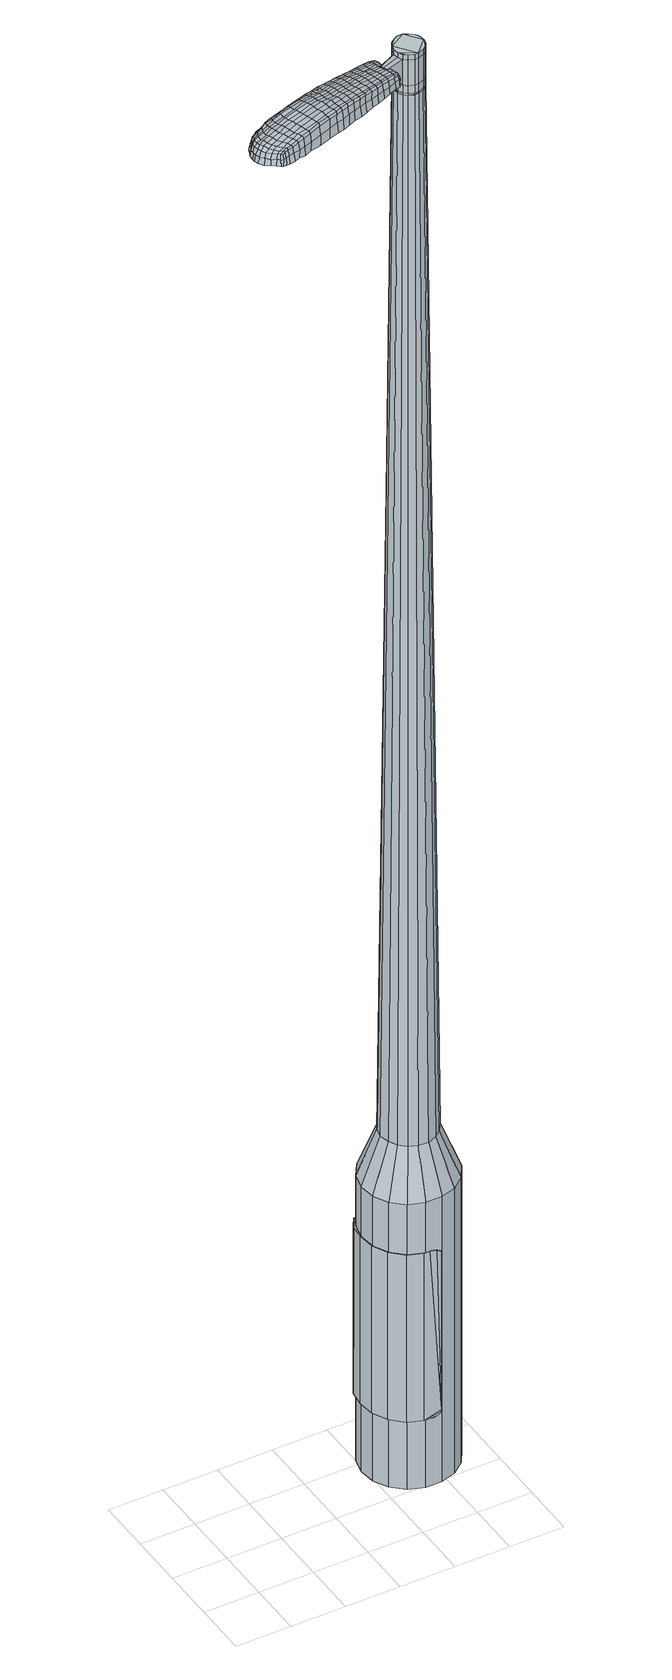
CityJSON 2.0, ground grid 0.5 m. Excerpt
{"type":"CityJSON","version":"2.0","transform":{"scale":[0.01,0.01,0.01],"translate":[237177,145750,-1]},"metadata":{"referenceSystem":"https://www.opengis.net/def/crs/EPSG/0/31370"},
"CityObjects":{
"object1":{"type":"GenericCityObject","attributes":{"cluster":573,"mean_distance_to_centroid":0.25,"new_centroid_x":237178.9,"new_centroid_y":145750.92,"mean_distance_to_camera":16.8,"H1":19.64,"H2":19.99,"Z_final":117.56,"cluster2":51,"proj_x":237174.66,"proj_y":145738.15,"id_line":84810,"bearing_l":288.38,"distance":13.45,"orientation":"right","G_obj":198.38},"geometry":[{"type":"MultiSurface","lod":"2","boundaries":[[[0,1,2,3]],[[1,4,5,2]],[[4,6,7,5]],[[6,8,9,7]],[[8,10,11,9]],[[10,12,13,11]],[[12,14,15,13]],[[14,16,17,15]],[[16,18,19,17]],[[18,20,21,19]],[[20,22,23,21]],[[22,24,25,23]],[[24,26,27,25]],[[26,28,29,27]],[[28,30,31,29]],[[30,32,33,31]],[[32,34,35,33]],[[34,0,3,35]],[[36,37,38,39]],[[38,40,41,42]],[[41,43,42]],[[42,44,45,46]],[[45,47,46]],[[46,48,49,50]],[[49,51,50]],[[42,46,50,38]],[[50,52,39,38]],[[53,36,39]],[[2,5,7,35]],[[7,9,11,15]],[[11,13,15]],[[15,17,19,23]],[[19,21,23]],[[23,25,27,31]],[[27,29,31]],[[15,23,31,7]],[[31,33,35,7]],[[3,2,35]],[[1,0,54,55]],[[0,34,56,54]],[[34,32,57,56]],[[32,30,58,57]],[[30,28,59,58]],[[28,26,60,59]],[[26,24,61,60]],[[24,22,62,61]],[[22,20,63,62]],[[20,18,64,63]],[[18,16,65,64]],[[16,14,66,65]],[[14,12,67,66]],[[12,10,68,67]],[[10,8,69,68]],[[8,6,70,69]],[[6,4,71,70]],[[4,1,55,71]],[[55,54,72,73]],[[54,56,74,72]],[[56,57,75,74]],[[57,58,76,75]],[[58,59,77,76]],[[59,60,78,77]],[[60,61,79,78]],[[61,62,80,79]],[[62,63,81,80]],[[63,64,82,81]],[[64,65,83,82]],[[65,66,84,83]],[[66,67,85,84]],[[67,68,86,85]],[[68,69,87,86]],[[69,70,88,87]],[[70,71,89,88]],[[71,55,73,89]],[[72,90,91,92]],[[74,93,90,72]],[[94,95,93,74]],[[96,97,95,94]],[[98,99,97,96]],[[78,100,99,98]],[[101,102,100,78]],[[103,104,102,101]],[[105,106,104,103]],[[107,108,106,105]],[[109,110,108,107]],[[111,112,110,109]],[[113,114,112,111]],[[115,116,114,113]],[[87,117,116,115]],[[118,119,117,87]],[[89,120,119,118]],[[92,91,120,89]],[[121,122,123,124]],[[125,121,124,126]],[[127,125,126,128]],[[129,127,128,130]],[[131,129,130,132]],[[133,131,132,134]],[[135,133,134,136]],[[137,135,136,138]],[[139,137,138,140]],[[141,139,140,142]],[[143,141,142,144]],[[145,143,144,146]],[[147,145,146,148]],[[149,147,148,150]],[[151,149,150,152]],[[153,151,152,154]],[[73,72,92]],[[75,94,74]],[[75,76,96,94]],[[76,77,98,96]],[[77,78,98]],[[79,101,78]],[[79,80,103,101]],[[80,81,105,103]],[[81,82,107,105]],[[82,83,109,107]],[[83,84,111,109]],[[84,85,113,111]],[[85,86,115,113]],[[86,87,115]],[[88,118,87]],[[88,89,118]],[[73,92,89]],[[155,91,90]],[[155,120,91]],[[156,119,120]],[[156,117,119]],[[157,116,117]],[[157,158,114,116]],[[158,159,112,114]],[[159,160,110,112]],[[160,161,108,110]],[[161,162,106,108]],[[162,163,104,106]],[[163,164,102,104]],[[164,100,102]],[[165,99,100]],[[165,166,97,99]],[[166,167,95,97]],[[167,93,95]],[[39,52,153,168]],[[155,90,169,154]],[[53,39,168,122]],[[90,93,123,169]],[[36,53,122,121]],[[93,167,124,123]],[[37,36,121,125]],[[167,166,126,124]],[[38,37,125,127]],[[166,165,128,126]],[[40,38,127,129]],[[165,100,130,128]],[[41,40,129,131]],[[100,164,132,130]],[[43,41,131,133]],[[164,163,134,132]],[[42,43,133,135]],[[163,162,136,134]],[[44,42,135,137]],[[162,161,138,136]],[[45,44,137,139]],[[161,160,140,138]],[[47,45,139,141]],[[160,159,142,140]],[[46,47,141,143]],[[159,158,144,142]],[[48,46,143,145]],[[158,157,146,144]],[[49,48,145,147]],[[157,117,148,146]],[[51,49,147,149]],[[117,156,150,148]],[[50,51,149,151]],[[156,120,152,150]],[[52,50,151,153]],[[120,155,154,152]],[[153,154,170,171]],[[154,169,172,170]],[[169,123,173,172]],[[123,122,174,173]],[[122,168,175,174]],[[168,153,171,175]],[[176,177,178,179]],[[180,176,179,181]],[[176,180,182,183]],[[177,176,183,184]],[[185,186,187,188]],[[189,185,188,190]],[[185,189,191,192]],[[186,185,192,193]],[[194,195,196,197]],[[198,194,197,199]],[[194,198,200,201]],[[195,194,201,202]],[[203,204,205,206]],[[207,203,206,208]],[[203,207,209,210]],[[204,203,210,211]],[[212,213,214,215]],[[216,212,215,217]],[[212,216,218,219]],[[213,212,219,220]],[[221,222,223,224]],[[225,221,224,226]],[[221,225,227,228]],[[222,221,228,229]],[[230,231,232,233]],[[222,230,233,223]],[[230,222,229,234]],[[231,230,234,235]],[[236,237,238,239]],[[231,236,239,232]],[[236,231,235,240]],[[237,236,240,241]],[[242,180,181,243]],[[237,242,243,238]],[[242,237,241,244]],[[180,242,244,182]],[[245,246,247,248]],[[249,245,248,250]],[[245,249,251,252]],[[246,245,252,253]],[[254,255,256,257]],[[246,254,257,247]],[[254,246,253,258]],[[255,254,258,259]],[[260,261,262,263]],[[255,260,263,256]],[[260,255,259,264]],[[261,260,264,265]],[[266,267,268,269]],[[261,266,269,262]],[[266,261,265,270]],[[267,266,270,271]],[[272,177,184,273]],[[267,272,273,268]],[[272,267,271,274]],[[177,272,274,178]],[[275,276,277,278]],[[279,275,278,280]],[[275,279,281,282]],[[276,275,282,283]],[[284,285,286,287]],[[276,284,287,277]],[[284,276,283,288]],[[285,284,288,289]],[[290,291,292,293]],[[285,290,293,286]],[[290,285,289,294]],[[291,290,294,295]],[[296,189,190,297]],[[291,296,297,292]],[[296,291,295,298]],[[189,296,298,191]],[[299,300,301,302]],[[303,299,302,304]],[[299,303,305,306]],[[300,299,306,307]],[[308,309,310,311]],[[300,308,311,301]],[[308,300,307,312]],[[309,308,312,313]],[[314,315,316,317]],[[309,314,317,310]],[[314,309,313,318]],[[315,314,318,319]],[[320,321,322,323]],[[315,320,323,316]],[[320,315,319,324]],[[321,320,324,325]],[[326,186,193,327]],[[321,326,327,322]],[[326,321,325,328]],[[186,326,328,187]],[[329,215,214,330]],[[331,329,330,332]],[[329,331,333,334]],[[215,329,334,217]],[[335,331,332,336]],[[337,335,336,338]],[[335,337,339,340]],[[331,335,340,333]],[[341,337,338,342]],[[343,341,342,344]],[[341,343,345,346]],[[337,341,346,339]],[[347,343,344,348]],[[349,347,348,350]],[[347,349,351,352]],[[343,347,352,345]],[[353,349,350,354]],[[204,353,354,205]],[[353,204,211,355]],[[349,353,355,351]],[[356,357,202,201]],[[358,356,201,200]],[[356,358,359,360]],[[357,356,360,361]],[[362,363,361,360]],[[364,362,360,359]],[[362,364,365,366]],[[363,362,366,367]],[[368,369,367,366]],[[370,368,366,365]],[[368,370,371,372]],[[369,368,372,373]],[[374,375,373,372]],[[376,374,372,371]],[[374,376,209,207]],[[375,374,207,208]],[[377,378,379,380]],[[279,377,380,281]],[[377,279,280,381]],[[378,377,381,382]],[[383,198,199,384]],[[378,383,384,379]],[[383,378,382,385]],[[198,383,385,200]],[[386,387,388,389]],[[225,386,389,227]],[[386,225,226,390]],[[387,386,390,391]],[[392,393,394,395]],[[387,392,395,388]],[[392,387,391,396]],[[393,392,396,397]],[[398,195,202,399]],[[393,398,399,394]],[[398,393,397,400]],[[195,398,400,196]],[[401,402,403,404]],[[183,401,404,184]],[[401,183,182,405]],[[402,401,405,406]],[[407,408,409,410]],[[402,407,410,403]],[[407,402,406,411]],[[408,407,411,412]],[[413,206,205,414]],[[408,413,414,409]],[[413,408,412,415]],[[206,413,415,208]],[[416,417,418,419]],[[188,416,419,190]],[[416,188,187,420]],[[417,416,420,421]],[[422,210,209,423]],[[417,422,423,418]],[[422,417,421,424]],[[210,422,424,211]],[[425,426,427,428]],[[303,425,428,305]],[[425,303,304,429]],[[426,425,429,430]],[[431,216,217,432]],[[426,431,432,427]],[[431,426,430,433]],[[216,431,433,218]],[[434,435,436,437]],[[249,434,437,251]],[[434,249,250,438]],[[435,434,438,439]],[[440,441,442,443]],[[435,440,443,436]],[[440,435,439,444]],[[441,440,444,445]],[[446,213,220,447]],[[441,446,447,442]],[[446,441,445,448]],[[213,446,448,214]],[[449,450,439,438]],[[248,449,438,250]],[[449,248,247,451]],[[450,449,451,452]],[[453,454,445,444]],[[450,453,444,439]],[[453,450,452,455]],[[454,453,455,456]],[[457,330,214,448]],[[454,457,448,445]],[[457,454,456,458]],[[330,457,458,332]],[[459,460,461,462]],[[306,459,462,307]],[[459,306,305,428]],[[460,459,428,427]],[[463,334,333,464]],[[460,463,464,461]],[[463,460,427,432]],[[334,463,432,217]],[[465,466,452,451]],[[257,465,451,247]],[[465,257,256,467]],[[466,465,467,468]],[[469,470,456,455]],[[466,469,455,452]],[[469,466,468,471]],[[470,469,471,472]],[[473,336,332,458]],[[470,473,458,456]],[[473,470,472,474]],[[336,473,474,338]],[[475,476,477,478]],[[312,475,478,313]],[[475,312,307,462]],[[476,475,462,461]],[[479,340,339,480]],[[476,479,480,477]],[[479,476,461,464]],[[340,479,464,333]],[[481,482,468,467]],[[263,481,467,256]],[[481,263,262,483]],[[482,481,483,484]],[[485,486,472,471]],[[482,485,471,468]],[[485,482,484,487]],[[486,485,487,488]],[[489,342,338,474]],[[486,489,474,472]],[[489,486,488,490]],[[342,489,490,344]],[[491,492,493,494]],[[318,491,494,319]],[[491,318,313,478]],[[492,491,478,477]],[[495,346,345,496]],[[492,495,496,493]],[[495,492,477,480]],[[346,495,480,339]],[[497,498,484,483]],[[269,497,483,262]],[[497,269,268,499]],[[498,497,499,500]],[[501,502,488,487]],[[498,501,487,484]],[[501,498,500,503]],[[502,501,503,504]],[[505,348,344,490]],[[502,505,490,488]],[[505,502,504,506]],[[348,505,506,350]],[[507,508,509,510]],[[324,507,510,325]],[[507,324,319,494]],[[508,507,494,493]],[[511,352,351,512]],[[508,511,512,509]],[[511,508,493,496]],[[352,511,496,345]],[[513,514,500,499]],[[273,513,499,268]],[[513,273,184,404]],[[514,513,404,403]],[[515,516,504,503]],[[514,515,503,500]],[[515,514,403,410]],[[516,515,410,409]],[[517,354,350,506]],[[516,517,506,504]],[[517,516,409,414]],[[354,517,414,205]],[[518,519,421,420]],[[328,518,420,187]],[[518,328,325,510]],[[519,518,510,509]],[[520,355,211,424]],[[519,520,424,421]],[[520,519,509,512]],[[355,520,512,351]],[[521,522,382,381]],[[278,521,381,280]],[[521,278,277,523]],[[522,521,523,524]],[[525,358,200,385]],[[522,525,385,382]],[[525,522,524,526]],[[358,525,526,359]],[[527,528,529,530]],[[228,527,530,229]],[[527,228,227,389]],[[528,527,389,388]],[[531,532,533,534]],[[528,531,534,529]],[[531,528,388,395]],[[532,531,395,394]],[[535,357,361,536]],[[532,535,536,533]],[[535,532,394,399]],[[357,535,399,202]],[[537,538,524,523]],[[287,537,523,277]],[[537,287,286,539]],[[538,537,539,540]],[[541,364,359,526]],[[538,541,526,524]],[[541,538,540,542]],[[364,541,542,365]],[[543,544,545,546]],[[234,543,546,235]],[[543,234,229,530]],[[544,543,530,529]],[[547,548,549,550]],[[544,547,550,545]],[[547,544,529,534]],[[548,547,534,533]],[[551,363,367,552]],[[548,551,552,549]],[[551,548,533,536]],[[363,551,536,361]],[[553,554,540,539]],[[293,553,539,286]],[[553,293,292,555]],[[554,553,555,556]],[[557,370,365,542]],[[554,557,542,540]],[[557,554,556,558]],[[370,557,558,371]],[[559,560,561,562]],[[240,559,562,241]],[[559,240,235,546]],[[560,559,546,545]],[[563,564,565,566]],[[560,563,566,561]],[[563,560,545,550]],[[564,563,550,549]],[[567,369,373,568]],[[564,567,568,565]],[[567,564,549,552]],[[369,567,552,367]],[[569,570,556,555]],[[297,569,555,292]],[[569,297,190,419]],[[570,569,419,418]],[[571,376,371,558]],[[570,571,558,556]],[[571,570,418,423]],[[376,571,423,209]],[[572,573,406,405]],[[244,572,405,182]],[[572,244,241,562]],[[573,572,562,561]],[[574,575,412,411]],[[573,574,411,406]],[[574,573,561,566]],[[575,574,566,565]],[[576,375,208,415]],[[575,576,415,412]],[[576,575,565,568]],[[375,576,568,373]],[[577,578,579,580]],[[580,579,581,582]],[[583,581,579,584]],[[584,579,578,585]],[[586,587,588,589]],[[589,588,590,591]],[[592,590,588,593]],[[593,588,587,594]],[[595,596,597,598]],[[598,597,599,600]],[[601,599,597,602]],[[602,597,596,603]],[[604,605,606,607]],[[607,606,608,609]],[[610,608,606,611]],[[611,606,605,612]],[[613,614,615,616]],[[616,615,617,618]],[[619,617,615,620]],[[620,615,614,621]],[[622,623,624,625]],[[625,624,626,627]],[[628,626,624,629]],[[629,624,623,630]],[[631,632,633,634]],[[634,633,623,622]],[[630,623,633,635]],[[635,633,632,636]],[[637,638,639,640]],[[640,639,632,631]],[[636,632,639,641]],[[641,639,638,642]],[[582,581,643,644]],[[644,643,638,637]],[[642,638,643,645]],[[645,643,581,583]],[[646,647,648,649]],[[649,648,650,651]],[[652,650,648,653]],[[653,648,647,654]],[[655,656,657,658]],[[658,657,647,646]],[[654,647,657,659]],[[659,657,656,660]],[[661,662,663,664]],[[664,663,656,655]],[[660,656,663,665]],[[665,663,662,666]],[[667,668,669,670]],[[670,669,662,661]],[[666,662,669,671]],[[671,669,668,672]],[[585,578,673,674]],[[674,673,668,667]],[[672,668,673,675]],[[675,673,578,577]],[[676,677,678,679]],[[679,678,680,681]],[[682,680,678,683]],[[683,678,677,684]],[[685,686,687,688]],[[688,687,677,676]],[[684,677,687,689]],[[689,687,686,690]],[[691,692,693,694]],[[694,693,686,685]],[[690,686,693,695]],[[695,693,692,696]],[[591,590,697,698]],[[698,697,692,691]],[[696,692,697,699]],[[699,697,590,592]],[[700,701,702,703]],[[703,702,704,705]],[[706,704,702,707]],[[707,702,701,708]],[[709,710,711,712]],[[712,711,701,700]],[[708,701,711,713]],[[713,711,710,714]],[[715,716,717,718]],[[718,717,710,709]],[[714,710,717,719]],[[719,717,716,720]],[[721,722,723,724]],[[724,723,716,715]],[[720,716,723,725]],[[725,723,722,726]],[[594,587,727,728]],[[728,727,722,721]],[[726,722,727,729]],[[729,727,587,586]],[[613,616,730,731]],[[731,730,732,733]],[[734,732,730,735]],[[735,730,616,618]],[[733,732,736,737]],[[737,736,738,739]],[[740,738,736,741]],[[741,736,732,734]],[[739,738,742,743]],[[743,742,744,745]],[[746,744,742,747]],[[747,742,738,740]],[[745,744,748,749]],[[749,748,750,751]],[[752,750,748,753]],[[753,748,744,746]],[[751,750,754,755]],[[755,754,605,604]],[[612,605,754,756]],[[756,754,750,752]],[[603,757,758,602]],[[602,758,759,601]],[[760,759,758,761]],[[761,758,757,762]],[[762,763,764,761]],[[761,764,765,760]],[[766,765,764,767]],[[767,764,763,768]],[[768,769,770,767]],[[767,770,771,766]],[[772,771,770,773]],[[773,770,769,774]],[[774,775,776,773]],[[773,776,777,772]],[[610,777,776,608]],[[608,776,775,609]],[[778,779,780,781]],[[781,780,680,682]],[[681,680,780,782]],[[782,780,779,783]],[[600,599,784,785]],[[785,784,779,778]],[[783,779,784,786]],[[786,784,599,601]],[[787,788,789,790]],[[790,789,626,628]],[[627,626,789,791]],[[791,789,788,792]],[[793,794,795,796]],[[796,795,788,787]],[[792,788,795,797]],[[797,795,794,798]],[[603,596,799,800]],[[800,799,794,793]],[[798,794,799,801]],[[801,799,596,595]],[[802,803,804,805]],[[805,804,584,585]],[[583,584,804,806]],[[806,804,803,807]],[[808,809,810,811]],[[811,810,803,802]],[[807,803,810,812]],[[812,810,809,813]],[[604,607,814,815]],[[815,814,809,808]],[[813,809,814,816]],[[816,814,607,609]],[[817,818,819,820]],[[820,819,589,591]],[[586,589,819,821]],[[821,819,818,822]],[[610,611,823,824]],[[824,823,818,817]],[[822,818,823,825]],[[825,823,611,612]],[[826,827,828,829]],[[829,828,704,706]],[[705,704,828,830]],[[830,828,827,831]],[[618,617,832,833]],[[833,832,827,826]],[[831,827,832,834]],[[834,832,617,619]],[[835,836,837]],[[837,836,650,652]],[[651,650,836,838]],[[838,836,835,839]],[[840,841,842,843]],[[843,842,835,837]],[[839,835,842,844]],[[844,842,841,845]],[[621,614,846,847]],[[847,846,841,840]],[[845,841,846,848]],[[848,846,614,613]],[[839,849,850,838]],[[838,850,649,651]],[[646,649,850,851]],[[850,849,851]],[[845,852,853,844]],[[844,853,849,839]],[[851,849,853,854]],[[854,853,852,855]],[[613,731,856,848]],[[848,856,852,845]],[[855,852,856,857]],[[857,856,731,733]],[[858,859,860,861]],[[861,860,707,708]],[[706,707,860,829]],[[829,860,859,826]],[[734,735,862,863]],[[863,862,859,858]],[[826,859,862,833]],[[833,862,735,618]],[[851,864,658,646]],[[655,658,864,865]],[[855,866,867,854]],[[854,867,864,851]],[[865,864,867,868]],[[868,867,866,869]],[[733,737,870,857]],[[857,870,866,855]],[[869,866,870,871]],[[871,870,737,739]],[[872,873,874,875]],[[875,874,713,714]],[[708,713,874,861]],[[861,874,873,858]],[[740,741,876,877]],[[877,876,873,872]],[[858,873,876,863]],[[863,876,741,734]],[[865,878,664,655]],[[661,664,878,879]],[[879,878,880]],[[869,881,882,868]],[[868,882,878,865]],[[880,878,882,883]],[[883,882,881,884]],[[739,743,885,871]],[[871,885,881,869]],[[884,881,885,886]],[[886,885,743,745]],[[887,888,889,890]],[[890,889,719,720]],[[714,719,889,875]],[[875,889,888,872]],[[746,747,891,892]],[[892,891,888,887]],[[872,888,891,877]],[[877,891,747,740]],[[880,893,894,879]],[[879,894,670,661]],[[667,670,894,895]],[[895,894,893,896]],[[884,897,898,883]],[[883,898,893,880]],[[896,893,898,899]],[[899,898,897,900]],[[745,749,901,886]],[[886,901,897,884]],[[900,897,901,902]],[[902,901,749,751]],[[903,904,905,906]],[[906,905,725,726]],[[720,725,905,890]],[[890,905,904,887]],[[752,753,907,908]],[[908,907,904,903]],[[887,904,907,892]],[[892,907,753,746]],[[896,909,910,895]],[[895,910,674,667]],[[585,674,910,805]],[[805,910,909,802]],[[900,911,912,899]],[[899,912,909,896]],[[802,909,912,811]],[[811,912,911,808]],[[751,755,913,902]],[[902,913,911,900]],[[808,911,913,815]],[[815,913,755,604]],[[822,914,915,821]],[[821,915,729,586]],[[726,729,915,906]],[[906,915,914,903]],[[612,756,916,825]],[[825,916,914,822]],[[903,914,916,908]],[[908,916,756,752]],[[783,917,918,782]],[[782,918,679,681]],[[676,679,918,919]],[[919,918,917,920]],[[601,759,921,786]],[[786,921,917,783]],[[920,917,921,922]],[[922,921,759,760]],[[923,924,925,926]],[[926,925,629,630]],[[628,629,925,790]],[[790,925,924,787]],[[927,928,929,930]],[[930,929,924,923]],[[787,924,929,796]],[[796,929,928,793]],[[762,757,931,932]],[[932,931,928,927]],[[793,928,931,800]],[[800,931,757,603]],[[920,933,934,919]],[[919,934,688,676]],[[685,688,934,935]],[[935,934,933,936]],[[760,765,937,922]],[[922,937,933,920]],[[936,933,937,938]],[[938,937,765,766]],[[939,940,941,942]],[[942,941,635,636]],[[630,635,941,926]],[[926,941,940,923]],[[943,944,945,946]],[[946,945,940,939]],[[923,940,945,930]],[[930,945,944,927]],[[768,763,947,948]],[[948,947,944,943]],[[927,944,947,932]],[[932,947,763,762]],[[936,949,950,935]],[[935,950,694,685]],[[691,694,950,951]],[[951,950,949,952]],[[766,771,953,938]],[[938,953,949,936]],[[952,949,953,954]],[[954,953,771,772]],[[955,956,957,958]],[[958,957,641,642]],[[636,641,957,942]],[[942,957,956,939]],[[959,960,961,962]],[[962,961,956,955]],[[939,956,961,946]],[[946,961,960,943]],[[774,769,963,964]],[[964,963,960,959]],[[943,960,963,948]],[[948,963,769,768]],[[952,965,966,951]],[[951,966,698,691]],[[591,698,966,820]],[[820,966,965,817]],[[772,777,967,954]],[[954,967,965,952]],[[817,965,967,824]],[[824,967,777,610]],[[807,968,969,806]],[[806,969,645,583]],[[642,645,969,958]],[[958,969,968,955]],[[813,970,971,812]],[[812,971,968,807]],[[955,968,971,962]],[[962,971,970,959]],[[609,775,972,816]],[[816,972,970,813]],[[959,970,972,964]],[[964,972,775,774]],[[577,580,179,178]],[[580,582,181,179]],[[592,593,192,191]],[[593,594,193,192]],[[595,598,197,196]],[[598,600,199,197]],[[619,620,219,218]],[[620,621,220,219]],[[622,625,224,223]],[[625,627,226,224]],[[631,634,233,232]],[[634,622,223,233]],[[637,640,239,238]],[[640,631,232,239]],[[582,644,243,181]],[[644,637,238,243]],[[652,653,252,251]],[[653,654,253,252]],[[654,659,258,253]],[[659,660,259,258]],[[660,665,264,259]],[[665,666,265,264]],[[666,671,270,265]],[[671,672,271,270]],[[672,675,274,271]],[[675,577,178,274]],[[682,683,282,281]],[[683,684,283,282]],[[684,689,288,283]],[[689,690,289,288]],[[690,695,294,289]],[[695,696,295,294]],[[696,699,298,295]],[[699,592,191,298]],[[700,703,302,301]],[[703,705,304,302]],[[709,712,311,310]],[[712,700,301,311]],[[715,718,317,316]],[[718,709,310,317]],[[721,724,323,322]],[[724,715,316,323]],[[594,728,327,193]],[[728,721,322,327]],[[778,781,380,379]],[[781,682,281,380]],[[600,785,384,199]],[[785,778,379,384]],[[627,791,390,226]],[[791,792,391,390]],[[792,797,396,391]],[[797,798,397,396]],[[798,801,400,397]],[[801,595,196,400]],[[705,830,429,304]],[[830,831,430,429]],[[831,834,433,430]],[[834,619,218,433]],[[837,437,436]],[[837,652,251,437]],[[840,843,443,442]],[[843,837,436,443]],[[621,847,447,220]],[[847,840,442,447]],[[973,974,975,976]],[[977,978,976,975]],[[979,980,981,982]],[[983,984,985,986]],[[974,987,988,975]],[[989,977,975,988]],[[990,979,982,991]],[[992,993,984,983]],[[987,994,995,988]],[[995,996,989,988]],[[997,990,991,998]],[[999,993,992,1000]],[[994,1001,1002,995]],[[1002,1003,996,995]],[[1004,997,998,1005]],[[1006,999,1000,1007]],[[1008,1009,1010,1011]],[[1012,1013,1009,1008]],[[1012,1014,1015,1013]],[[1014,1016,1017,1015]],[[1018,1019,1020,1021]],[[1022,1023,1019,1018]],[[1024,1025,1023,1022]],[[1026,1027,1025,1024]],[[1021,1010,1009,1018]],[[1018,1009,1013,1022]],[[1013,1015,1024,1022]],[[1015,1017,1026,1024]],[[982,981,978,977]],[[991,982,977,989]],[[996,998,991,989]],[[1003,1005,998,996]],[[983,986,980,979]],[[992,983,979,990]],[[1000,992,990,997]],[[1007,1000,997,1004]],[[984,1008,1011,985]],[[993,1012,1008,984]],[[1014,1012,993,999]],[[1016,1014,999,1006]],[[1028,1029,1030,1031]],[[1030,1032,1033,1034]],[[1030,1034,1035,1036]],[[1030,1036,1031]],[[1037,1028,1031,1038]],[[1039,1038,1031,1040]],[[1041,1040,1031]],[[1042,1030,1029,1043]],[[1044,1042,1043,1045]],[[1046,1044,1045,1047]],[[1048,1046,1047,1049]],[[1050,1048,1049,1051]],[[1051,1052,1053,1054]],[[1051,1054,1055,1056]],[[1051,1056,1057,1058]],[[1057,1059,1060,1061]],[[1057,1061,1062,1063]],[[1057,1063,1058]],[[1051,1058,1050]],[[1064,1065,1029,1028]],[[1066,1067,1032,1030]],[[1068,1069,1041,1031]],[[1065,1070,1043,1029]],[[1071,1066,1030,1042]],[[1070,1072,1045,1043]],[[1073,1071,1042,1044]],[[1072,1074,1047,1045]],[[1075,1073,1044,1046]],[[1074,1076,1049,1047]],[[1077,1075,1046,1048]],[[1076,1078,1051,1049]],[[1079,1077,1048,1050]],[[1078,1080,1052,1051]],[[1081,1082,1059,1057]],[[1083,1079,1050,1058]],[[1053,1052,1080,1084]],[[1054,1053,1084,1085]],[[1055,1054,1085,1086]],[[1056,1055,1086,1087]],[[1057,1056,1087,1081]],[[1088,1064,1028,1037]],[[1089,1088,1037,1038]],[[1090,1089,1038,1039]],[[1091,1090,1039,1040]],[[1069,1091,1040,1041]],[[1033,1032,1067,1092]],[[1060,1059,1082,1093]],[[1034,1033,1092,1094]],[[1035,1034,1094,1095]],[[1036,1035,1095,1096]],[[1031,1036,1096,1068]],[[1061,1060,1093,1097]],[[1062,1061,1097,1098]],[[1063,1062,1098,1099]],[[1058,1063,1099,1083]]]}]}
},
"vertices":[
[149,76,384],[147,91,384],[147,91,96],[149,76,96],[150,105,384],[150,105,96],[158,117,384],[158,117,96],[169,127,384],[169,127,96],[183,131,384],[183,131,96],[198,131,384],[198,131,96],[212,125,384],[212,125,96],[223,116,384],[223,116,96],[230,103,384],[230,103,96],[232,88,384],[232,88,96],[229,74,384],[229,74,96],[221,61,384],[221,61,96],[210,52,384],[210,52,96],[196,48,384],[196,48,96],[181,48,384],[181,48,96],[167,53,384],[167,53,96],[156,63,384],[156,63,96],[182,78,1524],[187,76,1524],[191,76,1524],[177,85,1524],[196,78,1524],[199,80,1524],[203,89,1524],[202,84,1524],[202,94,1524],[200,98,1524],[192,103,1524],[196,101,1524],[187,103,1524],[183,101,1524],[177,94,1524],[179,98,1524],[176,90,1524],[179,81,1524],[166,81,429],[164,90,429],[170,74,429],[176,68,429],[184,65,429],[193,64,429],[201,67,429],[208,73,429],[213,80,429],[215,89,429],[213,97,429],[209,105,429],[203,111,429],[194,114,429],[186,114,429],[177,112,429],[171,106,429],[166,99,429],[177,85,1483],[176,90,1483],[179,81,1483],[182,78,1483],[187,76,1483],[191,76,1483],[196,78,1483],[199,80,1483],[202,84,1483],[203,89,1483],[202,94,1483],[200,98,1483],[196,101,1483],[192,103,1483],[187,103,1483],[183,101,1483],[179,98,1483],[177,94,1483],[177,85,1485],[177,90,1485],[177,90,1483],[179,81,1485],[183,78,1483],[183,78,1485],[187,77,1483],[187,77,1485],[191,77,1483],[191,77,1485],[196,78,1485],[199,81,1483],[199,81,1485],[201,85,1483],[201,85,1485],[202,89,1483],[202,89,1485],[202,93,1483],[202,93,1485],[199,97,1483],[199,97,1485],[196,100,1483],[196,100,1485],[192,102,1483],[192,102,1485],[188,102,1483],[188,102,1485],[183,101,1485],[180,98,1483],[180,98,1485],[177,94,1485],[182,78,1519],[179,81,1519],[179,81,1493],[182,78,1493],[187,76,1519],[187,76,1493],[191,76,1519],[191,76,1493],[196,78,1519],[196,78,1493],[199,80,1519],[199,80,1493],[202,84,1519],[202,84,1493],[203,89,1519],[203,89,1493],[202,94,1519],[202,94,1493],[200,98,1519],[200,98,1493],[196,101,1519],[196,101,1493],[192,103,1519],[192,103,1493],[187,103,1519],[187,103,1493],[183,101,1519],[183,101,1493],[179,98,1519],[179,98,1493],[177,94,1519],[177,94,1493],[176,90,1519],[176,90,1493],[176,90,1485],[179,98,1485],[187,103,1485],[192,103,1485],[196,101,1485],[200,98,1485],[202,94,1485],[203,89,1485],[202,84,1485],[199,80,1485],[191,76,1485],[187,76,1485],[182,78,1485],[177,85,1519],[177,85,1493],[158,82,1513],[158,82,1518],[159,79,1513],[160,76,1513],[160,76,1518],[159,79,1518],[82,74,1519],[89,76,1518],[88,77,1509],[81,75,1510],[74,72,1519],[72,73,1510],[76,71,1526],[84,73,1525],[91,75,1525],[94,38,1519],[101,40,1518],[101,42,1525],[95,40,1525],[86,35,1519],[87,37,1526],[85,33,1510],[94,36,1510],[100,38,1509],[19,31,1519],[18,35,1519],[17,35,1513],[18,31,1513],[22,28,1519],[21,27,1513],[23,28,1524],[21,32,1524],[20,35,1524],[90,55,1530],[96,57,1529],[95,60,1529],[88,58,1530],[81,52,1531],[80,55,1531],[82,48,1530],[91,51,1530],[98,54,1529],[166,80,1512],[165,83,1512],[164,82,1517],[165,80,1517],[167,78,1512],[166,77,1517],[166,77,1506],[165,80,1506],[164,83,1506],[27,54,1519],[30,56,1519],[28,57,1512],[25,55,1512],[25,53,1518],[23,54,1512],[25,53,1522],[27,53,1523],[30,55,1524],[34,58,1519],[39,60,1519],[38,61,1512],[33,59,1512],[35,57,1524],[40,59,1525],[45,62,1519],[52,65,1519],[51,66,1511],[43,63,1511],[46,61,1526],[53,64,1526],[63,68,1519],[61,69,1510],[64,67,1526],[154,94,1513],[146,92,1513],[148,91,1518],[155,93,1517],[159,95,1512],[159,94,1516],[158,95,1506],[153,94,1507],[145,93,1507],[139,90,1514],[132,88,1515],[133,87,1520],[140,89,1519],[138,91,1507],[130,89,1507],[125,86,1515],[117,84,1516],[119,83,1522],[126,85,1521],[123,87,1508],[116,85,1508],[110,82,1517],[103,80,1517],[105,79,1524],[112,81,1523],[109,83,1508],[102,81,1509],[96,78,1518],[98,77,1524],[95,79,1509],[37,20,1519],[40,21,1519],[40,22,1524],[37,22,1523],[35,20,1518],[35,21,1522],[34,19,1512],[37,19,1512],[40,19,1512],[45,22,1519],[51,23,1519],[51,25,1525],[45,23,1524],[45,20,1512],[50,22,1512],[57,25,1519],[64,27,1519],[64,29,1526],[57,26,1526],[56,23,1511],[63,26,1511],[75,31,1519],[75,33,1526],[74,29,1510],[163,65,1513],[156,62,1513],[156,61,1507],[163,64,1507],[168,67,1512],[168,66,1506],[167,68,1516],[163,66,1517],[156,63,1518],[149,59,1514],[142,56,1515],[142,55,1507],[149,58,1507],[149,61,1519],[143,58,1520],[135,54,1515],[128,51,1516],[128,49,1508],[135,52,1508],[136,55,1521],[129,53,1522],[121,48,1517],[115,46,1517],[114,44,1509],[121,46,1508],[122,50,1523],[115,47,1524],[108,43,1518],[107,41,1509],[108,45,1524],[160,78,1519],[159,81,1519],[153,76,1520],[152,78,1520],[154,73,1520],[161,76,1519],[146,74,1522],[145,76,1522],[139,71,1523],[138,74,1523],[140,68,1523],[147,71,1521],[132,69,1524],[131,72,1524],[124,67,1525],[124,69,1525],[125,63,1525],[132,66,1524],[117,64,1526],[117,67,1526],[110,62,1527],[110,65,1527],[112,59,1527],[118,61,1526],[103,59,1528],[102,62,1528],[105,56,1528],[24,33,1527],[22,36,1527],[26,29,1526],[30,31,1527],[28,34,1528],[27,38,1528],[34,36,1529],[33,40,1529],[36,33,1528],[43,35,1530],[41,38,1530],[40,42,1530],[48,41,1531],[47,44,1531],[50,37,1530],[58,40,1531],[57,44,1531],[55,47,1531],[69,48,1531],[68,51,1531],[70,44,1531],[32,20,1518],[30,22,1519],[29,21,1513],[32,19,1513],[33,22,1523],[31,23,1523],[25,24,1519],[25,24,1513],[27,25,1524],[23,52,1518],[21,49,1518],[23,49,1523],[24,51,1523],[22,52,1513],[20,50,1513],[20,46,1519],[18,42,1519],[20,43,1524],[21,46,1523],[19,46,1513],[17,42,1513],[18,39,1519],[19,39,1524],[17,38,1513],[85,72,1528],[85,70,1528],[92,72,1528],[91,74,1527],[76,69,1528],[77,67,1529],[86,67,1529],[87,64,1530],[94,66,1529],[93,69,1528],[77,65,1529],[78,62,1530],[88,61,1530],[95,63,1529],[79,58,1531],[95,41,1528],[94,43,1529],[85,40,1529],[86,38,1528],[101,44,1527],[100,46,1528],[92,47,1529],[84,44,1530],[99,50,1528],[170,69,1512],[169,71,1512],[168,71,1517],[168,69,1517],[169,68,1506],[169,70,1506],[168,74,1512],[167,74,1517],[167,73,1506],[161,94,1512],[162,93,1512],[161,93,1506],[160,95,1506],[160,93,1517],[161,92,1517],[163,91,1512],[164,88,1512],[163,88,1506],[162,91,1506],[162,90,1517],[162,87,1517],[164,85,1512],[163,85,1506],[163,85,1517],[155,92,1519],[156,90,1519],[148,90,1520],[149,88,1520],[157,88,1519],[157,86,1519],[149,86,1520],[150,83,1520],[158,83,1519],[151,81,1520],[163,67,1519],[163,69,1519],[156,67,1520],[156,65,1520],[162,72,1519],[155,70,1520],[141,88,1521],[141,86,1521],[134,86,1522],[134,84,1522],[142,84,1521],[143,81,1521],[135,82,1522],[136,79,1523],[144,79,1522],[137,76,1523],[149,62,1521],[149,64,1521],[142,61,1522],[142,59,1522],[148,67,1521],[141,65,1522],[127,84,1523],[127,82,1523],[119,82,1524],[120,80,1524],[128,80,1523],[129,77,1524],[121,78,1525],[122,75,1525],[130,74,1524],[123,72,1525],[135,57,1523],[135,59,1523],[128,56,1524],[129,54,1524],[134,62,1524],[127,60,1525],[112,80,1525],[113,78,1525],[105,78,1526],[106,76,1526],[114,75,1526],[115,73,1526],[107,73,1527],[108,71,1527],[116,70,1526],[109,68,1527],[122,51,1525],[121,54,1525],[114,51,1526],[115,49,1526],[120,57,1526],[113,55,1527],[98,76,1527],[99,74,1527],[100,71,1527],[101,68,1528],[102,65,1528],[108,46,1527],[107,48,1527],[106,52,1528],[36,22,1525],[33,23,1525],[39,23,1526],[37,24,1526],[29,26,1526],[33,27,1527],[27,52,1525],[25,50,1525],[29,51,1526],[30,53,1525],[24,47,1525],[22,44,1526],[26,45,1527],[27,48,1526],[22,40,1526],[26,41,1527],[44,24,1526],[42,26,1527],[50,26,1527],[48,28,1528],[39,29,1528],[45,31,1529],[35,55,1526],[34,53,1527],[39,56,1528],[40,58,1527],[33,50,1527],[32,47,1528],[39,49,1529],[39,53,1528],[32,43,1528],[39,46,1530],[56,28,1528],[54,30,1529],[64,30,1528],[62,32,1529],[52,33,1529],[60,36,1530],[46,60,1528],[46,58,1528],[54,60,1529],[54,62,1528],[45,55,1529],[45,51,1530],[54,54,1530],[54,58,1530],[46,48,1530],[54,51,1531],[75,34,1529],[74,36,1529],[72,40,1530],[65,66,1528],[65,64,1529],[65,61,1530],[66,58,1530],[67,55,1531],[88,76,1509],[90,74,1518],[83,73,1518],[81,74,1509],[75,70,1519],[73,71,1510],[76,69,1525],[84,71,1525],[91,73,1525],[101,44,1525],[100,42,1518],[94,40,1518],[94,41,1525],[86,37,1519],[86,38,1525],[85,35,1510],[93,38,1509],[100,40,1509],[19,35,1513],[20,35,1519],[21,32,1519],[20,32,1513],[23,29,1519],[23,29,1513],[25,30,1524],[23,33,1524],[22,36,1524],[95,60,1528],[96,57,1528],[89,55,1529],[88,58,1529],[81,52,1529],[80,55,1529],[82,48,1529],[90,51,1529],[97,54,1528],[162,82,1516],[163,82,1512],[164,80,1512],[163,79,1516],[165,77,1512],[164,77,1516],[164,76,1506],[163,79,1506],[162,82,1506],[29,55,1512],[31,54,1519],[28,53,1518],[26,54,1512],[26,52,1518],[25,53,1512],[27,51,1522],[28,52,1523],[31,53,1523],[39,59,1512],[40,58,1519],[35,56,1519],[33,57,1512],[36,55,1524],[41,57,1525],[51,64,1511],[53,63,1519],[45,60,1519],[44,61,1511],[47,59,1525],[54,62,1526],[64,67,1519],[62,68,1510],[65,65,1526],[148,89,1518],[147,90,1513],[154,92,1513],[155,91,1517],[159,93,1512],[159,92,1515],[158,93,1506],[153,92,1506],[146,91,1507],[133,85,1520],[132,86,1514],[140,88,1514],[141,87,1519],[138,89,1507],[131,87,1507],[119,81,1522],[118,82,1516],[125,84,1515],[126,83,1521],[124,85,1508],[116,83,1508],[105,77,1523],[104,78,1517],[111,80,1516],[112,79,1522],[109,81,1508],[102,79,1508],[97,76,1517],[98,75,1524],[95,77,1509],[40,24,1523],[40,23,1519],[37,22,1518],[37,24,1523],[35,22,1518],[35,23,1522],[35,21,1512],[37,21,1512],[40,21,1512],[51,27,1525],[50,25,1519],[45,24,1519],[45,25,1524],[44,22,1512],[50,24,1512],[64,31,1526],[64,29,1519],[56,27,1519],[56,28,1525],[55,25,1511],[63,27,1511],[74,33,1519],[75,34,1526],[74,31,1510],[155,62,1507],[155,64,1513],[162,67,1513],[162,65,1506],[167,69,1512],[166,68,1506],[166,69,1515],[162,68,1517],[156,65,1518],[141,57,1507],[141,58,1514],[148,61,1514],[148,60,1507],[149,62,1519],[142,60,1520],[127,51,1508],[127,53,1516],[134,56,1515],[134,54,1508],[135,57,1521],[128,54,1522],[113,46,1508],[114,47,1517],[121,50,1516],[120,48,1508],[121,52,1522],[114,49,1523],[107,45,1517],[106,43,1509],[107,46,1524],[159,78,1518],[158,80,1518],[152,76,1519],[151,78,1519],[153,73,1519],[160,75,1518],[145,73,1520],[144,76,1520],[138,71,1521],[137,74,1521],[139,68,1521],[146,71,1520],[131,69,1523],[130,71,1523],[124,66,1524],[123,69,1524],[125,63,1524],[132,66,1523],[117,64,1525],[116,67,1525],[110,62,1526],[109,64,1526],[111,59,1526],[118,61,1525],[103,59,1527],[102,62,1527],[104,56,1527],[24,36,1526],[25,33,1526],[27,30,1525],[30,31,1526],[29,35,1526],[28,38,1526],[34,40,1528],[35,36,1528],[36,33,1527],[43,35,1528],[41,39,1529],[40,42,1529],[47,44,1530],[48,41,1530],[50,38,1529],[58,40,1530],[57,44,1530],[55,47,1530],[68,51,1530],[69,48,1530],[70,44,1530],[30,22,1513],[31,23,1518],[33,22,1518],[33,21,1512],[34,23,1523],[32,24,1523],[27,26,1519],[26,25,1513],[28,27,1523],[25,48,1523],[23,48,1518],[25,50,1518],[26,50,1523],[23,51,1512],[22,49,1512],[22,42,1523],[20,42,1519],[22,45,1519],[23,45,1523],[21,46,1513],[20,42,1513],[20,39,1519],[21,39,1524],[19,38,1513],[92,71,1527],[85,69,1527],[85,70,1527],[92,72,1526],[77,68,1527],[77,67,1528],[93,66,1528],[86,64,1528],[86,67,1528],[92,69,1527],[77,64,1528],[78,61,1529],[87,61,1529],[94,63,1528],[79,58,1529],[85,41,1528],[93,44,1527],[94,42,1527],[86,39,1527],[101,45,1526],[100,46,1527],[92,47,1528],[83,44,1528],[99,50,1527],[166,70,1516],[167,70,1512],[168,69,1512],[167,70,1516],[167,68,1506],[166,69,1506],[166,73,1512],[165,73,1516],[165,73,1506],[160,92,1512],[160,93,1512],[159,93,1506],[159,92,1516],[159,91,1516],[160,87,1506],[161,87,1512],[161,90,1512],[160,90,1506],[160,89,1516],[161,87,1516],[162,85,1512],[161,85,1506],[161,84,1516],[155,90,1518],[155,91,1518],[148,88,1519],[156,85,1518],[156,88,1518],[149,86,1519],[150,83,1519],[157,83,1518],[151,81,1519],[155,67,1519],[162,69,1518],[162,68,1518],[155,66,1519],[161,72,1518],[154,70,1519],[141,86,1520],[134,84,1521],[143,81,1520],[142,84,1520],[135,81,1521],[135,79,1521],[143,78,1520],[136,76,1521],[141,61,1521],[148,64,1520],[148,63,1520],[142,60,1521],[147,67,1520],[140,65,1521],[127,82,1522],[119,80,1523],[120,79,1523],[128,77,1522],[128,79,1522],[120,77,1523],[121,74,1524],[129,74,1523],[122,72,1524],[127,56,1523],[134,59,1522],[135,58,1522],[128,55,1523],[133,62,1522],[126,60,1523],[113,77,1524],[112,78,1524],[105,76,1525],[106,75,1525],[114,72,1525],[113,75,1524],[106,73,1525],[107,70,1526],[115,69,1525],[108,67,1526],[113,51,1525],[120,54,1524],[121,52,1524],[114,50,1525],[119,57,1524],[112,55,1525],[99,73,1526],[98,74,1526],[100,68,1527],[99,71,1526],[101,65,1527],[107,49,1526],[107,47,1526],[105,52,1526],[34,25,1524],[36,24,1524],[39,25,1525],[37,25,1525],[30,27,1525],[34,28,1525],[30,51,1525],[26,49,1524],[28,51,1524],[31,52,1525],[27,45,1526],[24,43,1525],[25,46,1524],[28,48,1525],[23,40,1525],[27,41,1526],[42,27,1526],[44,26,1526],[50,27,1526],[48,29,1527],[39,30,1526],[46,32,1527],[40,55,1527],[34,53,1526],[35,54,1526],[41,56,1526],[39,49,1528],[33,47,1527],[34,50,1526],[40,52,1527],[33,43,1527],[40,45,1528],[55,30,1527],[56,29,1527],[63,32,1527],[62,33,1528],[52,34,1528],[60,36,1529],[54,60,1528],[46,57,1527],[47,58,1527],[54,61,1527],[54,54,1529],[46,51,1529],[46,54,1528],[54,57,1528],[46,48,1529],[55,50,1530],[74,37,1528],[75,35,1528],[72,40,1529],[65,63,1528],[65,65,1528],[66,57,1529],[65,61,1529],[67,54,1530],[158,94,1508],[161,87,1508],[129,78,1509],[127,86,1509],[109,72,1510],[106,80,1510],[71,60,1512],[68,69,1512],[85,75,1511],[88,66,1511],[54,54,1513],[41,50,1514],[38,58,1514],[51,63,1513],[163,81,1508],[132,71,1509],[111,64,1510],[74,51,1512],[91,57,1511],[57,46,1513],[44,41,1514],[165,74,1508],[134,63,1509],[114,56,1510],[77,42,1512],[94,48,1511],[47,33,1514],[60,37,1513],[167,68,1508],[137,56,1509],[117,47,1510],[80,34,1512],[97,39,1511],[49,25,1514],[63,28,1513],[28,45,1514],[24,42,1514],[22,49,1514],[26,53,1514],[31,37,1514],[27,36,1514],[34,29,1514],[29,29,1514],[36,21,1514],[31,22,1514],[21,38,1515],[19,34,1515],[19,35,1515],[19,42,1515],[22,34,1515],[19,33,1515],[24,30,1515],[20,32,1515],[25,26,1515],[20,31,1515],[184,47,334],[179,47,334],[179,47,165],[194,46,171],[184,47,165],[187,46,165],[190,46,166],[192,46,167],[194,46,169],[187,46,334],[190,46,333],[192,46,332],[194,46,331],[194,46,328],[166,52,165],[166,52,334],[155,63,165],[155,63,334],[148,76,165],[148,76,334],[146,91,165],[146,91,334],[148,105,165],[148,105,334],[151,109,334],[153,112,334],[154,115,333],[155,116,332],[156,117,331],[156,118,328],[151,109,165],[156,118,171],[156,117,169],[155,116,167],[154,115,166],[153,112,165],[184,49,334],[180,50,334],[180,50,165],[184,49,165],[194,49,171],[194,49,328],[167,55,334],[167,55,165],[157,64,334],[157,64,165],[151,77,334],[151,77,165],[148,90,334],[148,90,165],[151,104,334],[151,104,165],[153,107,334],[158,116,328],[158,116,171],[153,107,165],[155,111,334],[156,113,333],[157,115,332],[158,116,331],[187,49,334],[190,49,333],[192,49,332],[194,49,331],[187,49,165],[158,116,169],[190,49,166],[192,49,167],[194,49,169],[157,115,167],[156,113,166],[155,111,165]
]}
